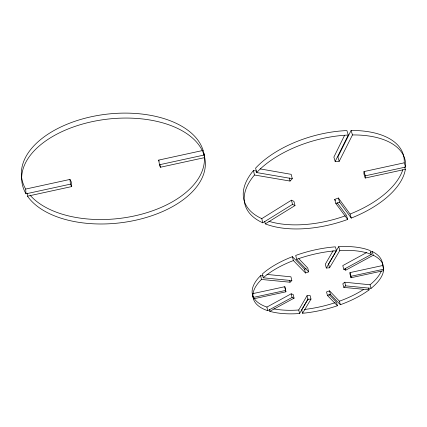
<?xml version="1.0" encoding="UTF-8"?>
<svg xmlns="http://www.w3.org/2000/svg" width="427" height="427" viewBox="0 0 427 427"><rect width="100%" height="100%" fill="white"/><g stroke="black" fill="none" stroke-linecap="round" stroke-linejoin="round"><path stroke-width="0.64" d="M350.999 277.737L351.021 276.285L383.692 269.218L382.576 265.546L349.985 272.602L349.964 274.059L350.999 277.737L383.553 270.691L383.184 269.469M365.218 178.038L365.309 175.817L405.639 167.053L404.193 162.836L363.991 171.574L363.905 173.805L365.218 178.038L405.372 169.311L404.556 166.909M344.589 135.29L333.877 157.099L335.158 161.47L339.182 161.331L352.472 134.943L351.079 130.475L337.896 156.965L339.182 161.331M335.158 161.47L348.283 135.049L346.905 130.577A82.854 42.962 -16 0 0 255.618 168.11L256.664 172.561L292.298 178.694L291.166 174.339L260.139 168.9M269.373 309.516L269.773 311.32A67.044 28.102 -14.1 0 0 299.599 313.53L298.745 309.991L307.029 295.714L310.087 295.473L310.995 299.087L302.578 313.279A67.044 28.102 -14.1 0 0 337.431 305.743L336.492 302.225L328.79 294.262M333.113 250.761L325.299 264.228L326.308 268.012L329.559 267.788L339.817 250.494L338.739 246.625A66.879 28.294 -14.1 0 1 370.198 250.617L371.33 254.401L343.804 269.357L342.764 265.61L366.697 252.528M308.075 298.9L301.713 309.746L302.578 313.279M338.739 246.625L328.544 264.009L329.559 267.788M299.599 313.53L307.931 299.332L307.029 295.714M326.308 268.012L336.465 250.708L335.392 246.838A66.879 28.294 -14.1 0 0 295.703 255.437L296.669 259.333L308.694 271.828L305.508 272.997L293.381 260.555L292.426 256.664A66.879 28.294 -14.1 0 0 262.392 273.969L263.245 277.806L291.854 280.603L290.942 276.829L266.934 274.422M256.728 171.131L253.446 170.56L254.481 175.006L290.045 181.059L292.298 178.694M252.939 293.605L284.82 286.704L285.7 290.424L253.088 297.48A67.044 28.102 -14.1 0 1 261.479 279.461L290.034 282.215L291.854 280.603M381.327 271.028A66.879 28.294 -14.1 0 1 370.033 284.766L344.717 282.226L342.828 283.768L343.82 287.392L369.147 289.832L368.629 288.049M343.82 287.392L345.721 285.86L371.074 288.337A67.044 28.102 -14.1 0 0 383.553 270.691M295.004 205.552L292.511 204.4L262.754 222.809L261.788 218.635L291.438 200.183L293.925 201.341L295.004 205.552L265.284 223.871L264.729 221.496M254.07 298.329A66.879 28.294 -14.1 0 0 266.912 307.072L291.171 293.813L293.2 294.502L294.08 298.153L269.773 311.32M370.38 252.432L372.13 251.476A66.879 28.294 -14.1 0 1 382.576 265.546M263.278 275.89L260.625 275.628A66.879 28.294 -14.1 0 0 252.288 293.744L253.403 298.857A67.044 28.102 -14.1 0 0 267.713 310.685L292.047 297.47L294.08 298.153M343.804 269.357L345.774 270.147L373.262 255.255L372.13 251.476M265.284 223.871A83.105 42.716 -16 0 0 347.674 219.441L335.873 203.578L334.693 199.43L338.381 198L350.071 214.044L351.25 218.08A83.105 42.716 -16 0 0 405.372 169.311M335.873 203.578L339.572 202.147L351.25 218.08M292.426 256.664L304.552 269.202L306.143 268.62M369.147 289.832A67.044 28.102 -14.1 0 1 340.362 304.718L339.412 301.2L329.527 290.846L326.522 291.919L327.472 295.527L337.431 305.743M327.472 295.527L330.482 294.454L340.362 304.718M71.741 186.562L70.45 184.144L26.01 193.826L25.673 189.076L69.964 179.425L71.261 181.854L71.741 186.562L27.515 196.19L27.301 193.234M158.711 160.088L203.113 150.416L204.042 155.044L159.49 164.747L158.711 160.088L159.063 161.096M159.49 164.747L160.371 167.256L204.709 157.6L203.78 152.983A91.954 52.51 -6.6 0 1 204.277 156.068M253.403 298.857L285.903 291.822L285.7 290.424M307.931 299.332L310.995 299.087M298.82 258.703L307.734 268.033L308.694 271.828M334.693 199.43L335.483 200.498M337.058 202.628L346.505 215.4L347.674 219.441M363.991 171.574L365.309 175.817M370.033 284.766L371.074 288.337M338.381 198L339.572 202.147M349.985 272.602L351.021 276.285M345.256 268.279L345.774 270.147M344.717 282.226L345.721 285.86M329.527 290.846L330.482 294.454M289.244 177.952L290.045 181.059M291.438 200.183L292.511 204.4M304.552 269.202L305.508 272.997M289.581 280.331L290.034 282.215M291.171 293.813L292.047 297.47M285.028 288.113L285.903 291.822M260.625 275.628L261.479 279.461M266.912 307.072L267.713 310.685M159.879 164.352L160.371 167.256M284.82 286.704L284.958 287.643M69.964 179.425L70.45 184.144M204.709 157.6A92.264 52.243 -6.6 0 1 135.263 220.305A92.264 52.243 -6.6 0 1 27.515 196.19M26.01 193.826A92.264 52.243 -6.6 0 1 91.768 121.743A92.264 52.243 -6.6 0 1 204.042 155.044M204.336 156.682A91.954 52.51 -6.6 0 1 135.071 215.79A91.954 52.51 -6.6 0 1 30.066 195.182M25.673 189.076A91.954 52.51 -6.6 0 1 91.159 116.774A91.954 52.51 -6.6 0 1 203.113 150.416M352.472 134.943A83.105 42.716 -16 0 1 405.639 167.053M262.754 222.809A83.105 42.716 -16 0 1 254.481 175.006M256.664 172.561A83.105 42.716 -16 0 1 348.283 135.049M351.079 130.475A82.854 42.962 -16 0 1 404.193 162.836M402.832 169.69A82.854 42.962 -16 0 1 350.071 214.044M345.31 215.832A82.854 42.962 -16 0 1 268.925 221.314M261.788 218.635A82.854 42.962 -16 0 1 253.446 170.56M373.262 255.255A67.044 28.102 -14.1 0 1 383.692 269.218M263.245 277.806A67.044 28.102 -14.1 0 1 293.381 260.555M296.669 259.333A67.044 28.102 -14.1 0 1 336.465 250.708M339.817 250.494A67.044 28.102 -14.1 0 1 371.33 254.401M363.703 289.362A66.879 28.294 -14.1 0 1 339.412 301.2M335.286 302.631A66.879 28.294 -14.1 0 1 304.173 309.49M298.745 309.991A66.879 28.294 -14.1 0 1 273.824 308.87M253.478 297.299A66.879 28.294 -14.1 0 1 252.608 295.132"/></g></svg>
